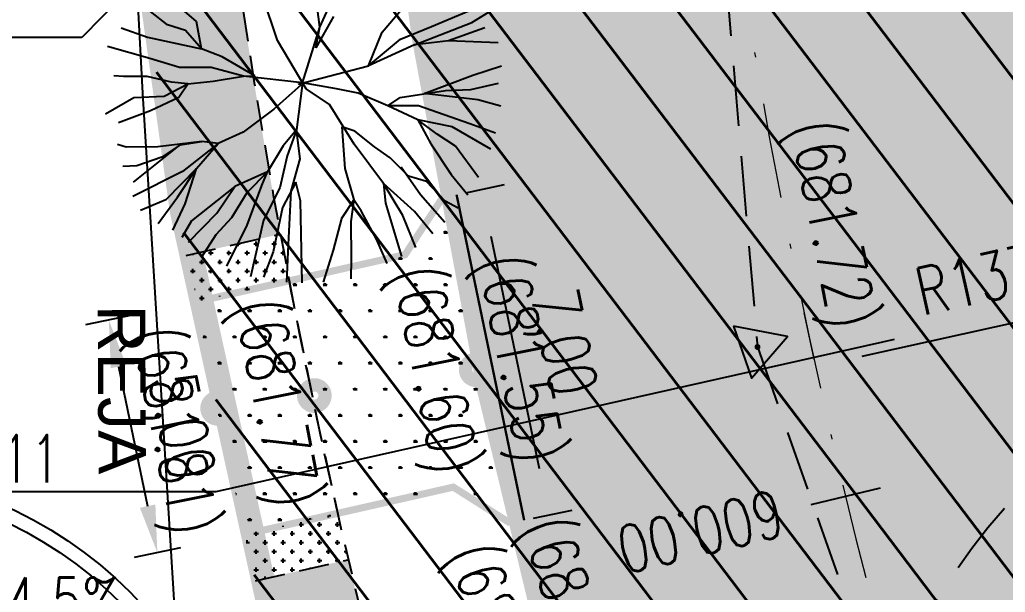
# Model space of a CAD drawing. Extents: x 352140 to 354978, y 6304672 to 6307963.
# Drawn here: x 352241.76 to 352262.52, y 6305934.34 to 6305946.39 of the extents above; entities that cross this region are included whole.
import ezdxf
from ezdxf import colors
from ezdxf.entities.mleader import LeaderData, LeaderLine
from ezdxf.math import Vec2, Vec3

# ---------------------------------------------------------------- set-up
doc = ezdxf.new("R2010")
doc.units = 0
for name, pattern in [('CENTER', [50.800000000000004, 31.75, -6.35, 6.35, -6.35]), ('CONTINUOS', [0]), ('DASHDOT', [1, 0.5, -0.25, 0, -0.25]), ('DASHDOTX2', [2, 1, -0.5, 0, -0.5]), ('DASHED', [19.049999999999997, 12.7, -6.35]), ('HIDDEN', [9.524999999999999, 6.35, -3.175])]:
    doc.linetypes.add(name, pattern=pattern)
doc.layers.get('0').update_dxf_attribs({"linetype": 'CONTINUOUS'})
for name, color, linetype in [('00-S2_ALL AREA APORTANTES', 150, 'CONTINUOUS'), ('00_All ext_Colector', 1, 'CONTINUOUS'), ('00_All ext_Txt', 4, 'CONTINUOUS'), ('01_Dem Ext_Transl_niv.anillo', 130, 'CONTINUOUS'), ('02_Geo ext_Acotamiento', 7, 'CONTINUOUS'), ('02_Geo ext_Eje', 4, 'CONTINUOUS'), ('02_Geo ext_Geometria', 2, 'CONTINUOUS'), ('03_Pav ext_HCV', 34, 'CONTINUOUS'), ('03_Pav ext_Vereda HC', 42, 'CONTINUOUS'), ('03_Pav proy_Solera Tipo A', 1, 'CONTINUOUS'), ('03_S2_Pav ext_Borde vereda', 7, 'CONTINUOUS'), ('03_S3_Pav ext_Cota', 2, 'CONTINUOUS'), ('05_All ext_Txt', 4, 'CONTINUOUS'), ('1-REJA', 252, 'FENCELINE1'), ('1-TEXTOS', 7, 'CONTINUOUS'), ('Paisajismo', 253, 'CONTINUOUS')]:
    doc.layers.add(name, color=color, linetype=linetype)
doc.layers.add('0_ASD_LINEA OFICIAL', color=253, linetype='DASHDOT', lineweight=20)
doc.layers.add('EJE PROYECTADO', color=7, linetype='DASHDOTX2', lineweight=15)
doc.styles.add('A', font='arial.ttf', dxfattribs={"height": 2})
doc.styles.add('JPG_2MM', font='simplex.shx', dxfattribs={"height": 1})
doc.styles.add('ROMANS', font='romans.shx', dxfattribs={"width": 0.75})
doc.linetypes.add('FENCELINE1', pattern='A,6.35,-2.54,[133,ltypeshp.shx,S=2.54,R=0,X=-2.54,Y=0],-2.54,25.4', length=36.83)
doc.dimstyles.new('Principal', dxfattribs={"dimscale": 0, "dimtxt": 2, "dimasz": 2, "dimexe": 1, "dimexo": 1, "dimtad": 1, "dimrnd": 0.05, "dimzin": 1, "dimtxsty": 'ROMANS', "dimcen": 2.5, "dimclrt": 2, "dimaunit": 2, "dimadec": 0, "dimazin": 0, "dimtfac": 1, "dimtmove": 0, "dimatfit": 3, "dimfxl": 1, "dimfxlon": 1, "dimarcsym": 0})
pattern_1 = [(127.2451660467093, (0, 0), (-1.263734244477452, -0.9607975902004564), [])]
pattern_2 = [(359.9999999994121, (0, 0), (0.3175000000056422, 0.5499261309017425), [0.079375, -0.555625]), (90, (0.0396875, -4.071855352894005e-13), (-0.3174999999943578, 0.5499261309082575), [0.0396875, -1.06016476181]), (90, (0.049609375, -5.089819191117507e-13), (-0.3174999999943578, 0.5499261309082575), [0.03175, -1.06810226181]), (90, (0.029765625, -3.053891514670504e-13), (-0.3174999999943578, 0.5499261309082575), [0.03175, -1.06810226181]), (59.99999999941215, (0.05953125000000001, -6.107783029341008e-13), (-0.3174999995629745, 0.5499261311573168), [0.0254, -0.6096]), (119.9999999994121, (0.01984375, -2.035927676447003e-13), (-0.6349999995686166, 2.555744082988348e-10), [0.0254, -0.6095999999999999])]

# ---------------------------------------------------------------- blocks, each defined once
blk = doc.blocks.new('_Dot')
at = {"color": 0, "linetype": 'ByBlock', "lineweight": -2}
blk.add_line((-0.5, 0), (-1, 0), dxfattribs=at)
at = {"color": 0, "linetype": 'ByBlock', "const_width": 0.5}
blk.add_lwpolyline([(-0.25, 0, 1), (0.25, 0, 1)], format="xyb", close=True, dxfattribs=at)
blk = doc.blocks.new('AeccTickTriangle')
at = {"color": 0, "linetype": 'ByBlock', "lineweight": -2}
blk.add_lwpolyline([(3.05311331771918e-16, 0.6666666666666667), (-0.5773502691896256, -0.333333333333333), (0.5773502691896257, -0.3333333333333335)], close=True, dxfattribs=at)
at = {"color": 0, "linetype": 'ByBlock', "lineweight": -2, "const_width": 0.0625}
blk.add_lwpolyline([(-0.03125, 0, 1), (0.03125, 0, 1)], format="xyb", close=True, dxfattribs=at)
blk = doc.blocks.new('sta_tic')
blk.add_line((0, -1.5), (0, 1.5))
blk = doc.blocks.new('*D1275')
at = {"layer": '02_Geo ext_Acotamiento', "color": 0, "lineweight": -2, "transparency": 16777216}
blk.add_line((352265.4146312114, 6305940.601474353), (352259.5027200941, 6305939.299539646), dxfattribs=at)
at = {"layer": '02_Geo ext_Acotamiento', "color": 0, "transparency": 16777216}
blk.add_solid([(352259.466875284, 6305939.462306128), (352259.5385649044, 6305939.136773165), (352258.5261212075, 6305939.084470786)], dxfattribs=at)
at = {"layer": '02_Geo ext_Acotamiento', "color": 2, "transparency": 16777216, "insert": (352262.7517488985, 6305940.944537443), "char_height": 1, "attachment_point": 5, "rotation": 12.419567213945234, "style": 'ROMANS'}
blk.add_mtext('R137,50', dxfattribs=at)
blk = doc.blocks.new('*D1178')
at = {"layer": '02_Geo ext_Acotamiento', "color": 0, "lineweight": -2, "transparency": 16777216}
for p, q in [((352244.1256223409, 6305940.165949467), (352243.1467518674, 6305939.961468183)), ((352243.8406683886, 6305939.084838351), (352244.4542428716, 6305936.147601599)), ((352245.1481593931, 6305935.270971768), (352244.1692889195, 6305935.066490483))]:
    blk.add_line(p, q, dxfattribs=at)
at = {"layer": '02_Geo ext_Acotamiento', "color": 0, "transparency": 16777216}
for points in [[(352244.0038134677, 6305939.118918566), (352243.6775233098, 6305939.050758137), (352243.636187104, 6305940.063708824)], [(352244.6173879507, 6305936.181681814), (352244.2910977928, 6305936.113521385), (352244.6587241562, 6305935.168731125)]]:
    blk.add_solid(points, dxfattribs=at)
at = {"layer": '02_Geo ext_Acotamiento', "color": 2, "transparency": 16777216, "insert": (352245.0360136493, 6305937.801835426), "char_height": 1, "attachment_point": 5, "rotation": 281.799135641563, "style": 'ROMANS'}
blk.add_mtext('5,00', dxfattribs=at)
blk = doc.blocks.new('*D1179')
at = {"layer": '02_Geo ext_Acotamiento', "color": 0, "lineweight": -2, "transparency": 16777216}
for p, q in [((352251.1586666263, 6305942.745843253), (352251.9736932279, 6305942.915228312)), ((352251.6876333626, 6305941.834409292), (352252.7050943326, 6305936.938713277)), ((352252.5830870275, 6305935.891988914), (352253.3981136291, 6305936.061373972))]:
    blk.add_line(p, q, dxfattribs=at)
at = {"layer": '02_Geo ext_Acotamiento', "color": 0, "transparency": 16777216}
for points in [[(352251.850813223, 6305941.868322577), (352251.5244535021, 6305941.800496005), (352251.484153647, 6305942.813488455)], [(352252.868274193, 6305936.972626562), (352252.5419144721, 6305936.90479999), (352252.9085740482, 6305935.959634115)]]:
    blk.add_solid(points, dxfattribs=at)
at = {"layer": '02_Geo ext_Acotamiento', "color": 2, "transparency": 16777216, "insert": (352253.0851113009, 6305939.571267574), "char_height": 1, "attachment_point": 5, "rotation": 281.7405175159401, "style": 'ROMANS'}
blk.add_mtext('7,00', dxfattribs=at)
blk = doc.blocks.new('A$C27410629')
at = {"layer": '0_ASD_LINEA OFICIAL', "ltscale": 8}
blk.add_lwpolyline([(76.7953272922519, 1069.871826448478, 0.5, 0.5, 0.008260282951669902), (73.75120944769878, 1083.84613889671, 0.5, 0.5, 0.02844360343618716), (70.02322302448738, 1095.123899362329, 0.5, 0.5, -0.01256414860962356), (61.85169162339338, 1118.103795091622, 0.5, 0.5, -4.818861119802034e-05), (57.16621416757698, 1131.528602737148, 0.5, 0.5, -0.0136636635266434), (47.35306737102655, 1157.144811785064, 0.5, 0.5, -0.05826520656828901), (39.5238239384571, 1192.667044975913, 0.5, 0.5, 0), (39.52382393476162, 1192.667044975795, 0.5, 0.5, -0.003961724196727663), (39.30971049536311, 1195.102375908729, 0.5, 0.5, -0.2741006311764708), (74.41974673312143, 1266.696226243977, 0.5, 0.5, 0), (74.41974673312143, 1266.696226243977, 0.5, 0.5, -0.1176347053763299), (110.9320621097566, 1279.578054116107, 0.5, 0.5, -0.1054479127376658), (145.7934265161566, 1276.066786170079, 0.5, 0.5, -0.04227284655680764), (159.0130519136401, 1270.583866395673, 0.5, 0.5, 0), (184.10035183937, 1256.740404939204, 0.5, 0.5, 0.01893733475849715), (195.808663727601, 1250.818771916636, 0.5, 0.5, -0.01147472138864261), (213.8720052116551, 1241.444718308924, 0.5, 0.5, 0.04962077657042385), (224.067825478156, 1237.140783889462, 0.5, 0.5, 0), (224.0678254780942, 1237.140783889882, 0.5, 0.5, 0), (224.0678254781378, 1237.140783889459, 0.5, 0.5, 0.08893158875618948), (244.7299903754392, 1234.105212128939, 0.5, 0.5, 0.01937286437110759), (253.1142150382038, 1234.676184867732, 0.5, 0.5, 0.02338769991160948), (286.0191263138258, 1240.57846385429, 0.5, 0.5, 0.02981475030709136), (329.8275544899516, 1253.395882122717, 0.5, 0.5, 0.005373472105566591)], format="xyseb", dxfattribs=at)
blk = doc.blocks.new('1.0 - LO RECABARREN LOTEO PARQUE - VEGETACION PROPUESTA ETAPA MUNICIPAL')
at = {"layer": 'Paisajismo', "color": 251}
for p, q in [((352248.0841080496, 6305946.22786997), (352247.9636415911, 6305947.185540606)), ((352247.18717398, 6305945.949449583), (352246.8810868039, 6305946.87256985)), ((352248.0841080496, 6305946.22786997), (352248.3284220242, 6305946.773004752)), ((352249.3980529616, 6305946.122693007), (352249.9580087172, 6305946.788074714)), ((352244.8749189953, 6305946.280056296), (352244.5157563679, 6305946.559113665)), ((352245.4840964055, 6305946.346183496), (352245.1290212521, 6305946.653479799)), ((352250.4351159529, 6305946.246552808), (352251.3542344663, 6305946.632874073)), ((352251.2812153471, 6305946.328258242), (352251.647488445, 6305946.549774947)), ((352245.5910027564, 6305945.775326415), (352245.4840964055, 6305946.346183496)), ((352248.3685783363, 6305946.453779189), (352247.9953663389, 6305945.796253981)), ((352250.0773520083, 6305945.857101021), (352251.2812153471, 6305946.328258242)), ((352243.8994675693, 6305946.219097785), (352244.451220478, 6305946.020774216)), ((352245.2540243139, 6305946.162290808), (352244.8749189953, 6305946.280056296)), ((352245.5910027564, 6305945.775326415), (352245.2540243139, 6305946.162290808)), ((352247.717809953, 6305945.05554015), (352248.0841080496, 6305946.22786997)), ((352247.9953663389, 6305945.796253981), (352248.0841080496, 6305946.22786997)), ((352249.1071219263, 6305945.415141047), (352249.3980529616, 6305946.122693007)), ((352249.7782813172, 6305945.978233647), (352250.4351159529, 6305946.246552808)), ((352251.5589478669, 6305946.213604036), (352250.7954041039, 6305945.940795515)), ((352244.451220478, 6305946.020774216), (352245.5910027564, 6305945.775326415)), ((352247.7912063237, 6305944.931896614), (352247.18717398, 6305945.949449583)), ((352249.1071219263, 6305945.415141047), (352249.7782813172, 6305945.978233647)), ((352250.7954041039, 6305945.940795515), (352250.0773520083, 6305945.857101021)), ((352250.7954041039, 6305945.940795515), (352250.0773520083, 6305945.857101021)), ((352251.8365349023, 6305945.898876066), (352250.7954041039, 6305945.940795515)), ((352244.5039555585, 6305945.569137292), (352243.6112360296, 6305945.825750463)), ((352245.5910027564, 6305945.775326415), (352245.5910027564, 6305945.775326415)), ((352246.0257076024, 6305945.606417816), (352245.5910027564, 6305945.775326415)), ((352250.0773520083, 6305945.857101021), (352249.1071219263, 6305945.415141047)), ((352245.1265273283, 6305945.381388247), (352244.5039555585, 6305945.569137292)), ((352246.7106199995, 6305945.207347158), (352246.0257076024, 6305945.606417816)), ((352245.7945929897, 6305945.382753324), (352245.1265273283, 6305945.381388247)), ((352246.4705205656, 6305945.197245933), (352245.7945929897, 6305945.382753324)), ((352247.6266468806, 6305945.031944066), (352249.1071219263, 6305945.415141047)), ((352251.3076435339, 6305945.221688768), (352251.9064725084, 6305945.416395626)), ((352243.9426033122, 6305945.193789753), (352243.7408504088, 6305945.205441055)), ((352244.4457171067, 6305945.194816495), (352243.9426033122, 6305945.193789753)), ((352244.9539053256, 6305945.075218656), (352244.4457171067, 6305945.194816495)), ((352244.8044248004, 6305944.779498582), (352245.30119476, 6305945.041080583)), ((352245.30119476, 6305945.041080583), (352244.9539053256, 6305945.075218656)), ((352245.1080729828, 6305944.759469972), (352245.30119476, 6305945.041080583)), ((352245.30119476, 6305945.041080583), (352245.8336239103, 6305945.090224612)), ((352245.8336239103, 6305945.090224612), (352246.4705205656, 6305945.197245933)), ((352246.4705205656, 6305945.197245933), (352246.7106199995, 6305945.207347158)), ((352247.717809953, 6305945.05554015), (352246.4705205656, 6305945.197245933)), ((352247.717809953, 6305945.05554015), (352247.5870463068, 6305944.067539248)), ((352248.4325952592, 6305944.932139374), (352247.717809953, 6305945.05554015)), ((352250.2773053854, 6305944.835966965), (352251.3076435339, 6305945.221688768)), ((352251.2660483668, 6305944.917630775), (352251.8484639514, 6305945.04910422)), ((352247.6811255952, 6305945.007494921), (352247.1144313531, 6305944.502282592)), ((352248.2860055908, 6305944.60505722), (352247.7912063237, 6305944.931896614)), ((352248.8906075877, 6305944.844437782), (352248.4325952592, 6305944.932139374)), ((352249.5165487293, 6305944.576600975), (352248.8906075877, 6305944.844437782)), ((352249.7765884981, 6305944.747997061), (352250.7324938232, 6305944.895183597)), ((352251.4099973239, 6305944.702363102), (352250.2773053854, 6305944.835966965)), ((352250.7324938232, 6305944.895183597), (352251.2660483668, 6305944.917630775)), ((352243.5640493173, 6305944.406399755), (352244.164158902, 6305944.752561949)), ((352244.164158902, 6305944.752561949), (352244.8044248004, 6305944.779498582)), ((352244.5163470157, 6305944.472759567), (352245.1080729828, 6305944.759469972)), ((352249.5165487293, 6305944.576600975), (352249.7765884981, 6305944.747997061)), ((352251.8935410747, 6305944.56729812), (352251.4099973239, 6305944.702363102)), ((352243.8425667944, 6305944.222877097), (352244.5163470157, 6305944.472759567)), ((352247.1144313531, 6305944.502282592), (352246.4665815404, 6305944.020400165)), ((352248.8021437469, 6305943.771006602), (352248.2860055908, 6305944.60505722)), ((352250.1579377953, 6305944.576840663), (352249.5165487293, 6305944.576600975)), ((352250.1436151356, 6305944.28207039), (352249.5165487293, 6305944.576600975)), ((352251.2430165301, 6305944.194608484), (352250.1579377953, 6305944.576840663)), ((352250.8702940141, 6305944.135886709), (352250.1436151356, 6305944.28207039)), ((352250.1436151356, 6305944.28207039), (352250.4225864816, 6305943.774676765)), ((352250.5572567365, 6305943.97855773), (352250.1436151356, 6305944.28207039)), ((352246.4665815404, 6305944.020400165), (352245.942011818, 6305943.784389719)), ((352247.5870463068, 6305944.067539248), (352247.3070684289, 6305943.734848394)), ((352247.5870463068, 6305944.067539248), (352247.3960856551, 6305943.524652171)), ((352247.5870463068, 6305944.067539248), (352247.5870463068, 6305944.067539248)), ((352247.6662332822, 6305943.455791118), (352247.5870463068, 6305944.067539248)), ((352248.546320875, 6305944.134641094), (352248.6100600548, 6305943.254813397)), ((352248.8175894453, 6305944.039083003), (352248.546320875, 6305944.134641094)), ((352249.2323563109, 6305943.708876565), (352248.8175894453, 6305944.039083003)), ((352251.685016333, 6305943.66399992), (352250.8702940141, 6305944.135886709)), ((352251.7862785782, 6305943.995977161), (352251.2430165301, 6305944.194608484)), ((352245.5929570506, 6305943.82318995), (352244.6690318578, 6305943.713876273)), ((352245.141681113, 6305943.750718999), (352245.5929570506, 6305943.82318995)), ((352245.5929570506, 6305943.82318995), (352245.141681113, 6305943.750718999)), ((352245.942011818, 6305943.784389719), (352245.5929570506, 6305943.82318995)), ((352250.9419752785, 6305943.727316643), (352250.5572567365, 6305943.97855773)), ((352244.0051924636, 6305943.70608713), (352243.821838682, 6305943.758792541)), ((352244.6690318578, 6305943.713876273), (352244.0051924636, 6305943.70608713)), ((352244.1570315229, 6305942.967307503), (352245.141681113, 6305943.750718999)), ((352245.141681113, 6305943.750718999), (352244.7516225084, 6305943.493626452)), ((352245.942011818, 6305943.784389719), (352245.191943061, 6305943.191236204)), ((352245.4831519662, 6305943.256972972), (352245.942011818, 6305943.784389719)), ((352247.3070684289, 6305943.734848394), (352246.9827196966, 6305943.186349547)), ((352249.4249933867, 6305942.941442367), (352248.8021437469, 6305943.771006602)), ((352249.5625961367, 6305943.482084623), (352249.2323563109, 6305943.708876565)), ((352250.4225864816, 6305943.774676765), (352250.8523117264, 6305943.128146631)), ((352251.4224766337, 6305943.067939724), (352250.9419752785, 6305943.727316643)), ((352244.7516225084, 6305943.493626452), (352244.2248065816, 6305943.311006824)), ((352247.3960856551, 6305943.524652171), (352247.2374195314, 6305942.849408926)), ((352247.4808882086, 6305942.779425464), (352247.6662332822, 6305943.455791118)), ((352249.952932354, 6305943.097368123), (352249.5625961367, 6305943.482084623)), ((352244.2248065816, 6305943.311006824), (352243.9313536961, 6305943.298660965)), ((352245.191943061, 6305943.191236204), (352244.1450520483, 6305942.665824589)), ((352245.4831519662, 6305943.256972972), (352244.8369407415, 6305942.593118757)), ((352245.0810170385, 6305942.651716264), (352245.4831519662, 6305943.256972972)), ((352245.2429839792, 6305942.509503103), (352245.4831519662, 6305943.256972972)), ((352246.9827196966, 6305943.186349547), (352246.294258701, 6305942.87596545)), ((352246.9827196966, 6305943.186349547), (352246.5471694246, 6305942.740142972)), ((352246.856798566, 6305942.89963207), (352246.9827196966, 6305943.186349547)), ((352248.6100600548, 6305943.254813397), (352248.7982047218, 6305942.594160833)), ((352250.2062344613, 6305942.698172295), (352249.7991370039, 6305943.285235113)), ((352247.5783724497, 6305942.970268939), (352247.299002355, 6305942.434884277)), ((352247.6756510505, 6305942.571568334), (352247.5783724497, 6305942.970268939)), ((352250.3320354449, 6305942.979602541), (352249.952932354, 6305943.097368123)), ((352250.723492602, 6305942.568189004), (352250.3320354449, 6305942.979602541)), ((352250.8523117264, 6305943.128146631), (352251.2031379361, 6305942.704455395)), ((352246.294258701, 6305942.87596545), (352245.3787524957, 6305942.152700821)), ((352245.9152810115, 6305942.316250947), (352246.294258701, 6305942.87596545)), ((352246.5499339555, 6305942.060995777), (352246.856798566, 6305942.89963207)), ((352247.2374195314, 6305942.849408926), (352246.8920096513, 6305942.166309184)), ((352247.4213472998, 6305941.653725784), (352247.4808882086, 6305942.779425464)), ((352250.0799781763, 6305942.35048613), (352249.4249933867, 6305942.941442367)), ((352249.4249933867, 6305942.941442367), (352249.4687988008, 6305942.526170316)), ((352249.8276815729, 6305942.263074744), (352249.4249933867, 6305942.941442367)), ((352244.8369407415, 6305942.593118757), (352244.3029496137, 6305942.369256604)), ((352244.6766359012, 6305942.099850372), (352245.0810170385, 6305942.651716264)), ((352246.5471694246, 6305942.740142972), (352246.2216976535, 6305942.218337996)), ((352247.7102081363, 6305940.851369258), (352247.6756510505, 6305942.571568334)), ((352248.7982047218, 6305942.594160833), (352248.5363766421, 6305942.204986716)), ((352248.7982047218, 6305942.594160833), (352248.7372651301, 6305942.13697031)), ((352248.9523610549, 6305942.363464916), (352248.7982047218, 6305942.594160833)), ((352250.713785317, 6305942.115335139), (352250.2062344613, 6305942.698172295)), ((352250.9957346385, 6305942.422989974), (352250.723492602, 6305942.568189004)), ((352244.9845504372, 6305941.9548595), (352245.2429839792, 6305942.509503103)), ((352247.299002355, 6305942.434884277), (352247.0968208562, 6305941.499953805)), ((352249.2799413204, 6305941.752916966), (352248.9523610549, 6305942.363464916)), ((352249.4687988008, 6305942.526170316), (352249.8000695477, 6305941.403238731)), ((352250.461910088, 6305941.883202638), (352250.0799781763, 6305942.35048613)), ((352245.3787524957, 6305942.152700821), (352245.172133212, 6305941.801633704)), ((352245.3169974312, 6305941.707030497), (352245.9152810115, 6305942.316250947)), ((352246.2216976535, 6305942.218337996), (352245.8894872674, 6305941.856705471)), ((352246.8920096513, 6305942.166309184), (352246.6212944647, 6305940.978239873)), ((352248.5363766421, 6305942.204986716), (352248.3633812641, 6305941.533099516)), ((352248.7372651301, 6305942.13697031), (352248.7431562236, 6305941.36167952)), ((352250.1049412285, 6305941.594801074), (352249.8276815729, 6305942.263074744)), ((352246.1233713937, 6305941.197183907), (352246.5499339555, 6305942.060995777)), ((352245.8894872674, 6305941.856705471), (352245.5884482417, 6305941.389413723)), ((352249.5019934116, 6305941.258767405), (352249.2799413204, 6305941.752916966)), ((352247.3850969941, 6305940.864548291), (352247.4213472998, 6305941.653725784)), ((352248.3633812641, 6305941.533099516), (352248.1502040172, 6305940.859521825)), ((352247.0968208562, 6305941.499953805), (352246.8978137792, 6305940.967949583)), ((352248.7431562236, 6305941.36167952), (352248.7344491419, 6305940.933430669))]:
    blk.add_line(p, q, dxfattribs=at)
blk = doc.blocks.new('*U962')
at = {"layer": 'EJE PROYECTADO', "color": 7, "linetype": 'DASHDOT', "lineweight": 15, "ltscale": 4}
blk.add_arc((352392.799687111, 6305968.652821188), 137.4906554262525, 184.9435328774733, 199.3885636968265, dxfattribs=at)
at = {"layer": 'EJE PROYECTADO', "color": 7, "linetype": 'DASHDOTX2', "lineweight": 15}
blk.add_leader([(352258.2810315046, 6305940.214921769), (352258.5128516347, 6305939.139626727)], dimstyle='Principal', override={"dimscale": 1, "dimasz": 0.5}, dxfattribs=at)

msp = doc.modelspace()

# ---------------------------------------------------------------- hatches: boundary and pattern name
at = {"layer": '00-S2_ALL AREA APORTANTES', "linetype": 'DASHED', "lineweight": 40, "ltscale": 0.25}
h = msp.add_hatch(dxfattribs=at)
h.set_pattern_fill('ANSI31', color=82, scale=0.5, angle=82.24516604670926)
h.set_pattern_definition(pattern_1)
edge = h.paths.add_edge_path()
edge.add_line((352255.6006498144, 6305959.914735348), (352243.0850238432, 6305960.015822877))
edge.add_arc((352321.2207752359, 6305962.99450948), 78.1925074388893, 182.1831692205138, 184.5330684213884)
edge.add_arc((352392.8036456341, 6305968.669775609), 149.9999999454917, 184.5330684218187, 198.1626078739311)
edge.add_line((352250.277293103, 6305921.912542823), (352262.1547733359, 6305925.809072119))
edge.add_arc((352392.7996871186, 6305968.652821189), 137.4906554338054, 184.9435329048594, 198.1564087787314, ccw=False)
edge.add_arc((352321.2271941911, 6305962.990770247), 65.69859448666914, 182.6835927691082, 185.4028671832468, ccw=False)
h = msp.add_hatch(dxfattribs=at)
h.set_pattern_fill('ANSI31', color=40, scale=0.5, angle=82.24516604670926)
h.set_pattern_definition(pattern_1)
edge = h.paths.add_edge_path()
edge.add_line((352268.123413622, 6305959.813590166), (352255.6006498144, 6305959.914735348))
edge.add_arc((352321.2271941558, 6305962.990770245), 65.69859445143462, 182.6835927689203, 185.4028671845207)
edge.add_arc((352392.7996871311, 6305968.652821192), 137.4906554466892, 184.9435329055636, 198.1564087781974)
edge.add_line((352262.1547733358, 6305925.809072119), (352274.0319999085, 6305929.7055182))
edge.add_arc((352392.8269086747, 6305968.660500096), 125.0188824270212, 184.8996601369023, 198.1552454228538, ccw=False)
edge.add_arc((352321.2207017016, 6305962.994508022), 53.19248292598428, 183.4283409589691, 185.4066458446324, ccw=False)
at = {"layer": '03_Pav ext_HCV'}
h = msp.add_hatch(dxfattribs=at)
h.set_pattern_fill('SWAMP', color=256, scale=0.025, angle=-5.87842838446813e-10, style=0)
h.set_pattern_definition(pattern_2)
edge = h.paths.add_edge_path()
edge.add_arc((352255.6514188262, 6305960.768561013), 0.599999999815614, 191.9514691496421, 355.64546403772914, ccw=False)
edge.add_arc((352299.0099265395, 6305969.946318371), 44.91919923955465, 191.6658296358077, 191.9514692419105, ccw=False)
edge.add_line((352255.0185973321, 6305960.863509616), (352248.081969223, 6305960.934174656))
edge.add_arc((352299.0099402692, 6305969.946321257), 51.71921326964939, 188.0125546043461, 190.0350986097179, ccw=False)
edge.add_line((352247.7956332604, 6305962.737175757), (352247.5933790787, 6305962.739245436))
edge.add_arc((352299.0099400224, 6305969.946321218), 51.91921301986801, 187.9791811746272, 192.0602721956314)
edge.add_arc((352199.3402524834, 6305948.651266193), 50.00000000039631, 5.603786495054521, 12.060272197908205, ccw=False)
edge.add_arc((352392.3306048812, 6305968.564464315), 144.0158244128988, 185.9908039763554, 195.0562448022858)
edge.add_arc((352250.3616441584, 6305930.374585824), 2.999999999990829, -16.830452786371893, 15.056244805261883, ccw=False)
edge.add_line((352253.2331413829, 6305929.505964106), (352252.1730538667, 6305926.001517582))
edge.add_arc((352255.0445510914, 6305925.132895864), 3.000000000078503, 163.1695472165251, 198.1695471278938)
edge.add_line((352252.1941373186, 6305924.197405979), (352253.6743436066, 6305919.687255245))
edge.add_arc((352724.8274718164, 6306085.563654833), 499.5000001621212, 199.395368407941, 202.5348664857197)
edge.add_line((352263.4660523044, 6305894.132490316), (352270.4835561002, 6305874.028396281))
edge.add_line((352270.4835561002, 6305874.028396281), (352273.2707851611, 6305865.934655451))
edge.add_arc((352276.1073052185, 6305866.911463493), 2.999999997625722, 199.0020922092213, 234.0030550664058)
edge.add_line((352274.3440788782, 6305864.484318491), (352276.8060087542, 6305862.695759085))
edge.add_arc((352275.0427147998, 6305860.268663202), 2.999999998861598, 17.976358873421987, 54.00145895205287, ccw=False)
edge.add_arc((351377.62995625, 6305569.090905882), 946.4692075335428, 17.705959740508376, 17.976358882171894, ccw=False)
edge.add_arc((357281.0140933145, 6307189.909914849), 5176.320896709785, 194.9225132431592, 195.0618194246107)
edge.add_arc((351852.5182094521, 6305745.765267482), 441.2561193208333, 9.340975593544385, 12.967921437104394, ccw=False)
edge.add_line((352287.9232248081, 6305817.385344562), (352288.2932955506, 6305814.23131831))
edge.add_line((352288.2932955505, 6305814.23131831), (352288.556189446, 6305811.159070406))
edge.add_line((352288.556189446, 6305811.159070406), (352288.6828133637, 6305808.103275038))
edge.add_line((352288.6828133636, 6305808.103275038), (352288.6807285153, 6305805.12398981))
edge.add_line((352288.6807285153, 6305805.12398981), (352288.6092793708, 6305802.155500177))
edge.add_line((352288.6092793709, 6305802.155500177), (352288.5385588186, 6305799.226877157))
edge.add_line((352288.5385588185, 6305799.226877157), (352288.5361089172, 6305796.285459767))
edge.add_line((352288.5361089172, 6305796.285459767), (352288.6606066756, 6305793.322802561))
edge.add_line((352288.6606066757, 6305793.322802561), (352288.9776214956, 6305790.356590182))
edge.add_line((352288.9776214956, 6305790.356590182), (352289.2667194252, 6305787.391679982))
edge.add_arc((351857.8604374729, 6305746.823325542), 433.3095561949214, 3.2255215721556283, 5.372151809320712, ccw=False)
edge.add_line((352290.4835447785, 6305771.204025184), (352291.5073636008, 6305753.03225037))
edge.add_line((352291.5073636008, 6305753.03225037), (352291.7070469219, 6305753.04350076))
edge.add_line((352291.7070469219, 6305753.04350076), (352291.6057934174, 6305754.84065065))
edge.add_line((352291.6057934174, 6305754.84065065), (352297.8958611807, 6305755.195040347))
edge.add_line((352297.8958611807, 6305755.195040347), (352296.9732527153, 6305771.569662839))
edge.add_arc((351858.011277849, 6305746.838039265), 439.658126938678, 3.224701051998732, 6.060573711160266)
edge.add_arc((352297.2009027639, 6305793.468227534), 1.999999999945699, 6.0606032980845725, 186.0606032980846, ccw=False)
edge.add_arc((351858.0066100705, 6305746.837588159), 443.6628162556967, 3.2174491819467903, 6.060568264745598, ccw=False)
edge.add_line((352300.970088474, 6305771.738418037), (352301.889529958, 6305755.420048267))
edge.add_line((352301.889529958, 6305755.420048267), (352309.1779688022, 6305755.830687346))
edge.add_line((352309.1779688022, 6305755.830687346), (352309.2792270561, 6305754.033537723))
edge.add_line((352309.2792270561, 6305754.033537723), (352309.4789103771, 6305754.044788113))
edge.add_line((352309.4789103771, 6305754.044788113), (352308.4582130164, 6305772.160307639))
edge.add_arc((351858.026905306, 6305746.839206588), 451.1424621161254, 3.217509190957019, 7.539579774229185)
edge.add_line((352305.2689961692, 6305806.03408208), (352304.7455512949, 6305808.988031756))
edge.add_line((352304.7455512949, 6305808.988031756), (352304.1808837735, 6305811.933175369))
edge.add_line((352304.1808837735, 6305811.933175369), (352303.5401878046, 6305814.857373458))
edge.add_line((352303.5401878046, 6305814.857373458), (352302.8274122161, 6305817.755858347))
edge.add_line((352302.8274122161, 6305817.755858347), (352302.075551627, 6305820.640550791))
edge.add_line((352302.075551627, 6305820.640550791), (352301.3220615624, 6305823.531676728))
edge.add_line((352301.3220615624, 6305823.531676728), (352300.6043908857, 6305826.44999525))
edge.add_line((352300.6043908857, 6305826.44999525), (352299.9559355062, 6305829.407400539))
edge.add_line((352299.9559355062, 6305829.407400539), (352299.3837902197, 6305832.388950938))
edge.add_line((352299.3837902198, 6305832.388950938), (352298.8768079829, 6305835.332522813))
edge.add_arc((351856.2238069345, 6305746.557349243), 451.4672864997702, 11.3403685631499, 13.00836214571421)
edge.add_arc((357281.0141064764, 6307189.90991859), 5162.32091039141, 194.9999834352568, 195.0646242227706, ccw=False)
edge.add_arc((357281.0140933443, 6307189.909914741), 5162.320896710597, 194.9187546239438, 194.9999834317184, ccw=False)
edge.add_arc((351377.6299613106, 6305569.090907512), 960.4692022168862, 17.68558151632977, 18.02844618382028)
edge.add_line((352290.9429864215, 6305866.345691443), (352286.5571026578, 6305879.564286219))
edge.add_line((352286.5571026577, 6305879.564286219), (352285.089030816, 6305883.770091476))
edge.add_arc((352287.921436428, 6305884.758766574), 3.00000000000159, 164.2426501821883, 199.2419723032852, ccw=False)
edge.add_line((352285.0341752024, 6305885.573458304), (352285.9408526945, 6305888.786570912))
edge.add_arc((352283.0535914148, 6305889.60126246), 3.000000002455213, 344.2426538189762, 379.2411689964759)
edge.add_line((352285.8860108904, 6305890.589897847), (352282.1573449449, 6305901.27196557))
edge.add_arc((352724.8274525011, 6306085.563652018), 479.4999998099783, 199.395368406686, 202.6028577441358, ccw=False)
edge.add_arc((352393.2912200603, 6305968.810549641), 128.006675327017, 193.016727209686, 199.3823276590643, ccw=False)
edge.add_line((352268.5737594662, 6305939.97890121), (352268.0511918454, 6305942.428266004))
edge.add_arc((352265.117222249, 6305941.802308811), 2.999999999947059, 12.04339099301802, 47.04339098477581)
edge.add_line((352267.161555146, 6305943.99791875), (352264.8998369973, 6305946.103817322))
edge.add_arc((352266.9387829881, 6305948.304430703), 3.000000000202452, 189.0152663069359, 227.1838055316551, ccw=False)
edge.add_arc((352397.7490099663, 6305969.233422893), 135.4739126586583, 186.6172443952364, 189.0883468522246, ccw=False)
edge.add_arc((352283.0444826448, 6305955.925683667), 19.99999999932083, 179.0500227967767, 186.6144373405826, ccw=False)
edge.add_arc((352329.3286668209, 6305955.158210921), 66.29054675840784, 173.5738066357326, 179.0500227988331, ccw=False)
edge.add_line((352263.4546331051, 6305962.577663161), (352263.2536023675, 6305962.579711155))
edge.add_arc((352329.3286647912, 6305955.158211122), 66.49054471909311, 173.5914414723838, 175.1486086872951)
edge.add_line((352263.076328847, 6305960.781423635), (352256.2565885358, 6305960.850897912))
edge.add_arc((352287.8820255478, 6305959.080068656), 31.67497596615481, 176.7951366368892, 177.026829017293)
h = msp.add_hatch(dxfattribs=at)
h.set_pattern_fill('SWAMP', color=150, scale=0.025, angle=-5.87842838446813e-10, style=0)
h.set_pattern_definition(pattern_2)
edge = h.paths.add_edge_path()
edge.add_line((352249.8771043102, 6305941.440973883), (352245.4822058756, 6305940.449333175))
edge.add_arc((352392.9254638631, 6305968.694143416), 150.1242273302904, 190.8444268331633, 192.7530380204576)
edge.add_line((352246.504708595, 6305935.554347728), (352250.8991847471, 6305936.545893155))
edge.add_arc((352109.3024784764, 6305909.535104392), 144.1499564215173, 10.79991115353199, 12.78763494934901)
edge = h.paths.add_edge_path()
edge.add_line((352250.6691270455, 6305942.644103394), (352249.8772114397, 6305941.440411181))
edge.add_arc((352109.4708316783, 6305909.569662824), 143.9781097199652, 10.79895496027541, 12.788824505671812, ccw=False)
edge.add_line((352250.8991852935, 6305936.545890734), (352252.0935474467, 6305935.790249056))
edge.add_arc((352396.6172126392, 6305969.401206071), 148.3805453291275, 190.3888402120408, 193.092194820046, ccw=False)
at = {"layer": '03_Pav ext_Vereda HC'}
h = msp.add_hatch(dxfattribs=at)
h.set_pattern_fill('DOTS', color=256, scale=0.2, style=0)
h.set_pattern_definition([(0, (0, 0), (0.15875, 0.3175), [0, -0.3175])])
h.paths.add_polyline_path([(352245.1216007715, 6305966.76463357, -0.2964703205968859), (352293.7797452058, 6306034.07395839, -0.01723014785189112), (352299.1708794312, 6306035.970828445), (352298.6173009273, 6306037.898180557, 0.01746017053733891), (352293.034131333, 6306035.929969454, 0.3317039233778294), (352243.2728629675, 6305956.814607169, 0.0258747299126971), (352245.2972159379, 6305941.43279373), (352247.2497048021, 6305941.873315169, -0.02574176031498759), (352245.2666067368, 6305956.972676086, -0.01902970473064695), (352245.0286123421, 6305962.76537331), (352247.1838539973, 6305962.743417364), (352247.0992895659, 6305963.420647291, -0.0159708630291212), (352246.7885979969, 6305966.747651482)])
h.paths.add_polyline_path([(352253.202718854, 6305919.521212802, -0.02729507120653021), (352248.6794498394, 6305935.021355581), (352246.7287635027, 6305934.579765432, 0.0273175393884115), (352251.3162198428, 6305918.857043033, 0.01366366352325792), (352261.1293666402, 6305893.240833984), (352268.1121753161, 6305873.236136256, 0.0174149292547119), (352273.9824393388, 6305856.846020706, -0.04065829881598112), (352278.5406824907, 6305841.981882771, -0.002815204870514257), (352279.5853923202, 6305837.240456396), (352281.5467707088, 6305837.63258653, 0.002827696168354524), (352280.4927458571, 6305842.41718357, 0.04061447099041689), (352275.8445983889, 6305857.575730287, -0.01745248582009506), (352270.0092754966, 6305873.869957016), (352262.9987199025, 6305893.954145496, -0.01369231240421081)])
h = msp.add_hatch(dxfattribs=at)
h.set_pattern_fill('CROSS', color=0, scale=0.03, style=0)
h.set_pattern_definition([(0, (0, 0), (0.1905, 0.1905), [0.09524999999999999, -0.28575]), (90, (0.04762499999999999, -0.04762499999999999), (-0.1905, 0.1905), [0.09524999999999999, -0.28575])])
edge = h.paths.add_edge_path()
edge.add_line((352247.2537212168, 6305941.874221355), (352245.2654717306, 6305941.425631587))
edge.add_arc((352239.0951797906, 6305939.543646464), 6.450920138152988, 8.070791548472926, 16.962097369821493, ccw=False)
edge.add_line((352245.4822058756, 6305940.449333175), (352247.4375560413, 6305940.890527631))
edge.add_arc((352274.4277815874, 6305946.443544326), 27.55554879592131, 189.5450036903489, 191.6259063494961, ccw=False)
edge = h.paths.add_edge_path()
edge.add_line((352248.4556974467, 6305935.994558121), (352248.4556944707, 6305935.994559994))
edge.add_line((352248.4556944707, 6305935.994559994), (352246.504708595, 6305935.554347728))
edge.add_arc((352065.7327919554, 6305894.105375681), 185.4629427387773, 12.605121686937707, 12.914055912113781, ccw=False)
edge.add_line((352246.7255692626, 6305934.579042329), (352248.6794498396, 6305935.021355581))
edge.add_arc((352392.8035681875, 6305968.669757833), 147.9999204851837, 192.7547618573387, 193.1413518119685, ccw=False)

# ---------------------------------------------------------------- linework, layer by layer
at = {"layer": '00_All ext_Colector', "const_width": 0.2, "flags": 128}
msp.add_lwpolyline([(352262.6763701137, 6305930.863857931), (352255.6033519882, 6305958.629724106)], dxfattribs=at)
at = {"layer": '00_All ext_Txt', "color": 2, "extrusion": (-1.91073060637075e-07, -6.711876180158289e-08, 0.9999999999999796), "elevation": -0.4905544353844418}
msp.add_lwpolyline([(352259.1398610689, 6305944.746790907, 0, 0.7500000000000001, 0), (352258.8400647087, 6305945.897217778, 0.1389972173938376, 0.1389972173938376, 0)], format="xyseb", dxfattribs=at)
at = {"layer": '01_Dem Ext_Transl_niv.anillo', "linetype": 'HIDDEN', "ltscale": 0.25}
msp.add_circle((352271.0014104819, 6305928.405248436), 11.46165596412958, dxfattribs=at)
at = {"layer": '02_Geo ext_Eje', "linetype": 'CENTER', "ltscale": 0.1, "const_width": 0.3, "flags": 128}
msp.add_lwpolyline([(352312.1869419859, 6305350.253457952), (352300.2703427261, 6305525.49263268), (352298.8102463124, 6305526.328832162), (352298.1240866417, 6305536.419131564), (352297.4655975985, 6305554.947358046), (352300.3730987812, 6305560.093160775, -0.003728265322063399), (352298.8869483477, 6305583.425011669), (352295.9389332888, 6305635.971749912), (352293.844468649, 6305666.194448568, -0.01840193141813321), (352293.3438672001, 6305681.639249023, 0.01517157700452478), (352293.1864957727, 6305687.704442002), (352288.4883733931, 6305771.091482916, 0.009386625321645614), (352287.0843622422, 6305789.506318077, 0.02414918653338492), (352280.7601415884, 6305831.584019321), (352280.7601415906, 6305831.584019321, 0.008260282951669902), (352277.7160237461, 6305845.558331769, 0.02844360343618716), (352273.9880373229, 6305856.836092235, -0.01256414860962356), (352265.8165059218, 6305879.815987964, -4.818861119802034e-05), (352261.1310284659, 6305893.24079561, -0.0136636635266434), (352251.3178816694, 6305918.857004657, -0.05826520656828901), (352243.4886382368, 6305954.379237848), (352243.4886382332, 6305954.379237848, -0.003961724196727663), (352243.2745247937, 6305956.814568781, -0.2741006311764708), (352278.3845610315, 6306028.408419116), (352278.3845610315, 6306028.408419116, -0.1176347053763299), (352314.8968764081, 6306041.290246989, -0.1054479127376658), (352349.7582408146, 6306037.778979043, -0.04227284655680764), (352362.977866212, 6306032.296059269), (352388.0651661378, 6306018.452597812, 0.01893733475849715), (352399.773478026, 6306012.530964789, -0.01147472138864261), (352417.83681951, 6306003.156911181, 0.04962077657042385), (352428.0326397765, 6305998.852976762), (352428.0326397765, 6305998.852976763), (352428.0326397765, 6305998.852976762, 0.08893158875618948), (352448.6948046738, 6305995.817405001, 0.01937286437110759), (352457.0790293366, 6305996.38837774, 0.02338769991160948), (352489.9839406122, 6306002.290656727, 0.02981475030709136), (352533.7923687883, 6306015.108074996, 0.005373472105566591), (352539.5197752549, 6306017.216090346, -0.02038905157982782), (352573.143745884, 6306028.108107445, -0.01033811889572692), (352585.980900702, 6306031.484444926, -0.01173618040004156), (352605.8476096128, 6306035.893831218), (352704.8572295532, 6306049.87296456)], format="xyb", dxfattribs=at)
at = {"layer": '02_Geo ext_Geometria', "color": 251, "linetype": 'DASHED', "ltscale": 0.1}
msp.add_lwpolyline([(352255.8204818661, 6305956.804713321), (352257.3035462162, 6305939.498580988), (352263.1067579816, 6305923.008276638)], dxfattribs=at)
at = {"layer": '02_Geo ext_Geometria'}
for radius in [8.850000000031127, 8.550000000031126]:
    msp.add_circle((352237.8251383649, 6305928.080253716), radius, dxfattribs=at)
at = {"layer": '03_Pav proy_Solera Tipo A', "linetype": 'CONTINUOS', "ltscale": 0.1}
msp.add_lwpolyline([(352247.5933790788, 6305962.739245436, 0.15, 0.15, 0.01780900126008504), (352248.2366698447, 6305959.098293007, 0.15, 0.15, -0.02817918857224246), (352249.1012999272, 6305953.53369974, 0.15, 0.15, 0.03957609048415674), (352253.2586580266, 6305931.153887209, 0.15, 0.15, -0.1400367299047688), (352253.233141383, 6305929.505964106, 0.15, 0.15, 0), (352252.1730538668, 6305926.001517582, 0.15, 0.15, 0.1539147206629566), (352252.1941373187, 6305924.197405979, 0.15, 0.15, 0), (352253.6743436067, 6305919.687255245, 0.15, 0.15, 0.01369950150692784), (352263.4660523045, 6305894.132490316, 0.15, 0.15, 0), (352270.4835561003, 6305874.028396281, 0.15, 0.15, 0), (352273.2707851612, 6305865.934655451, 0.15, 0.15, 0.1539190218411395), (352274.3440788783, 6305864.484318491, 0.15, 0.15, 0), (352276.8060087543, 6305862.695759085, 0.15, 0.15, -0.15849670939667), (352277.8962666204, 6305861.194536844, 0.15, 0.15, -0.001179839376601859), (352279.2647768384, 6305856.942623111, 0.15, 0.15, 0.0006078379585357713), (352282.5204695547, 6305844.785564112, 0.15, 0.15, -0.01582685797873021), (352287.9232248081, 6305817.385344562, 0.15, 0.15, 0)], format="xyseb", dxfattribs=at)
at = {"layer": '03_Pav proy_Solera Tipo A', "const_width": 0.15}
for points in [[(352245.4821945479, 6305940.449392312), (352249.8771043102, 6305941.440973883), (352250.6691270454, 6305942.644103395)], [(352246.5047429284, 6305935.554355475), (352250.8953874934, 6305936.548295585), (352252.0936469534, 6305935.790186101)]]:
    msp.add_lwpolyline(points, dxfattribs=at)
at = {"layer": '03_Pav proy_Solera Tipo A', "color": 0, "linetype": 'DASHED', "ltscale": 0.05, "const_width": 0.05}
msp.add_lwpolyline([(352250.9628507941, 6305942.705147308), (352252.3872711953, 6305935.85129297)], dxfattribs=at)
at = {"layer": '03_S2_Pav ext_Borde vereda', "linetype": 'DASHED', "ltscale": 0.05}
for points in [[(352247.5933790787, 6305962.739245436), (352245.0286123421, 6305962.76537331, 0.01902970479394561), (352245.2666067383, 6305956.972676067, 0.06494007568688975), (352253.2027188539, 6305919.521212802, 0.01369231240437738), (352262.9987199025, 6305893.954145496), (352270.0092754966, 6305873.869957016, 0.01745248582028195), (352275.844598389, 6305857.575730287, -0.04061447098993898), (352280.4927458571, 6305842.41718357, -0.02868484204906785), (352288.6559636898, 6305793.433291104, -0.02868484204906785)], [(352247.415015776, 6305940.990427859, 0.008447786854805552), (352248.4331260234, 6305936.094431386, 0.008447786854805552)]]:
    msp.add_lwpolyline(points, format="xyb", dxfattribs=at)
for points in [[(352245.2654717306, 6305941.425631587), (352247.2497048019, 6305941.873315169)], [(352246.7255692626, 6305934.579042329), (352248.6794498396, 6305935.021355581)]]:
    msp.add_lwpolyline(points, dxfattribs=at)
at = {"layer": '03_S3_Pav ext_Cota', "const_width": 0.4500000000000001}
for points in [[(352258.1285689674, 6305940.438368556, 1), (352258.3714330894, 6305940.296528572, 1)], [(352251.2567254998, 6305939.089398529, 1), (352251.4995896218, 6305938.947558546, 1)], [(352247.8449831555, 6305938.547200464, 1), (352248.0878472775, 6305938.40536048, 1)], [(352245.8078858556, 6305938.278721914, 1), (352246.0507499775, 6305938.13688193, 1)]]:
    msp.add_lwpolyline(points, format="xyb", close=True, dxfattribs=at)
at = {"layer": '1-REJA', "ltscale": 0.2, "flags": 128}
msp.add_lwpolyline([(352252.2837788354, 6305922.154786082), (352245.561, 6305924.821), (352244.998, 6305934.408), (352244.35, 6305944.839), (352244.0586209352, 6305950.342625691)], dxfattribs=at)

# ---------------------------------------------------------------- block references
at = {"layer": '02_Geo ext_Acotamiento', "color": 2, "linetype": 'Continuous', "lineweight": -3, "xscale": 0.4999999999999998, "yscale": 0.4999999999999998, "zscale": 0.4999999999999998, "rotation": 103.5884862196861}
msp.add_blockref('sta_tic', (352259.1576379997, 6305936.349833108), dxfattribs=at)
at = {"layer": '02_Geo ext_Geometria', "color": 2, "linetype": 'Continuous', "lineweight": -3, "rotation": 49.07665548095438}
msp.add_blockref('AeccTickTriangle', (352257.3035462162, 6305939.498580988), dxfattribs=at)
at = {"layer": '03_S2_Pav ext_Borde vereda', "linetype": 'Continuous'}
msp.add_blockref('A$C27410629', (352203.9623478023, 6304761.713605438), dxfattribs=at)
at = {"layer": 'EJE PROYECTADO', "color": 7, "linetype": 'DASHDOTX2', "lineweight": 15, "ltscale": 4}
msp.add_blockref('*U962', (0, 0), dxfattribs=at)
at = {"layer": 'Paisajismo'}
msp.add_blockref('1.0 - LO RECABARREN LOTEO PARQUE - VEGETACION PROPUESTA ETAPA MUNICIPAL', (0, 0), dxfattribs=at)

# ---------------------------------------------------------------- texts
at = {"layer": '02_Geo ext_Acotamiento', "color": 7, "linetype": 'Continuous', "lineweight": -3, "insert": (352257.8211266786, 6305936.026781272), "char_height": 1, "attachment_point": 4, "rotation": 193.5884862196861, "style": 'ROMANS'}
msp.add_mtext('{\\C256;600.00}', dxfattribs=at)
at = {"layer": '03_S3_Pav ext_Cota', "style": 'JPG_2MM', "width": 0.75}
for s, rotation, p in [('(681.72)', 281.338212515411, (352257.988376201, 6305944.165847853)), ('(681.55)', 281.2908131711362, (352251.4127217908, 6305941.337222849)), ('(681.60)', 281.2908131711362, (352249.6162763297, 6305941.100428808)), ('(681.77)', 281.2908131711362, (352246.2777330294, 6305940.404339896)), ('(681.81)', 281.2908131711362, (352244.1229565412, 6305939.822073447)), ('(681.21)', 287.5223344625292, (352252.3224028447, 6305935.731234947)), ('(681.36)', 287.5223344625292, (352250.7868065131, 6305935.177891068))]:
    msp.add_text(s, height=0.9999999999999993, rotation=rotation, dxfattribs=at).set_placement(p)
at = {"layer": '1-TEXTOS', "style": 'A'}
msp.add_text('REJA', height=1, rotation=270.2805797028075, dxfattribs=at).set_placement((352243.4026122154, 6305940.386471593))

# ---------------------------------------------------------------- dimensions: what is measured, and where the dimension line sits
at = {"layer": '02_Geo ext_Acotamiento'}
dim = msp.add_radius_dim(center=(352392.8269086622, 6305968.660500089), mpoint=(352258.5261212075, 6305939.084470786), dimstyle='Principal', override={"dimtmove": 1}, dxfattribs=at)
dim.commit()
dim.dimension.update_dxf_attribs({"geometry": '*D1275', "text_midpoint": (352262.9469750959, 6305940.05804143), "dimtype": 164})
for p1, p2, distance, picture, middle in [((352250.6691270455, 6305942.644103394), (352252.0935474467, 6305935.790249056), 0.8324419855313645, '*D1179', (352253.0851113009, 6305939.571267574)), ((352245.4822058759, 6305940.449333174), (352246.5047429281, 6305935.554355475), -1.8858662321227375, '*D1178', (352245.0360136493, 6305937.801835426))]:
    dim = msp.add_aligned_dim(p1=p1, p2=p2, distance=distance, dimstyle='Principal', override={"dimtmove": 1}, dxfattribs=at)
    dim.commit()
    dim.dimension.update_dxf_attribs({"geometry": picture, "text_midpoint": middle})

# ---------------------------------------------------------------- leaders
at = {"layer": '05_All ext_Txt'}
ml = msp.add_multileader_mtext('Standard', dxfattribs=at)
ml.set_content('{\\C256;DESCARGA SUM \\PHDPE DN 300\\PL=7.4m i=1%min}', color=2, style='ROMANS')
ml.set_leader_properties(color=7)
ml.set_arrow_properties(name='DOT')
ml.build(insert=Vec2(0, 0))
ml.multileader.update_dxf_attribs({"text_left_attachment_type": 6, "text_right_attachment_type": 6, "dogleg_length": 1.040329146316736, "arrow_head_size": 0.5})
ctx = ml.context
ctx.base_point, ctx.char_height, ctx.arrow_head_size, ctx.landing_gap_size, ctx.plane_origin, ctx.plane_x_axis, ctx.plane_y_axis = Vec3(352232.303975459, 6305952.880413183, 7.371487990897772e-08), 1, 0.5, 0.05000000250530529, Vec3(352266.6099722182, 6305965.695056959, 1.210607195266395e-08), Vec3(1, -1.387778780781446e-15, -3.517525297178413e-09), Vec3(1.403991249853975e-15, 1, 4.609055430399856e-09)
ctx.left_attachment, ctx.right_attachment = 6, 6
notes = []
notes.append((ctx, [(1, (1, 1, 0), (352243.1228760388, 6305952.880413183, 3.56591234315256e-08), (-1, 1.387778780781445e-15, 3.517525297178411e-09), 1.040329146316736, [(1, [(352250.4267738375, 6305959.610969189, 4.098898386963576e-08)], 0, [])])]))
ctx.mtext.insert, ctx.mtext.text_direction, ctx.mtext.rotation, ctx.mtext.line_spacing_factor, ctx.mtext.line_spacing_style, ctx.mtext.flow_direction, ctx.mtext.extrusion = Vec3(352232.3539754614, 6305954.080413183, 7.906987015178614e-08), Vec3(1, -1.387778780781446e-15, -3.517525297178413e-09), 6.283185307179584, 0.8999999999999998, 2, 5, Vec3(3.517525297178408e-09, -4.609055430399862e-09, 1)
ml = msp.add_multileader_mtext('Standard', dxfattribs=at)
ml.set_content('{\\C256;C.I. n°27\\PCA=682.53^JCRs=681.33^JH=1.20m}', color=2, style='ROMANS')
ml.set_leader_properties(color=7)
ml.set_arrow_properties(name='DOT')
ml.build(insert=Vec2(0, 0))
ml.multileader.update_dxf_attribs({"text_left_attachment_type": 6, "text_right_attachment_type": 6, "dogleg_length": 0.4164050059420628, "arrow_head_size": 0.5})
ctx = ml.context
ctx.base_point, ctx.char_height, ctx.arrow_head_size, ctx.landing_gap_size, ctx.plane_origin, ctx.plane_x_axis, ctx.plane_y_axis = Vec3(352231.4142263745, 6305946.010574516, 1.074374584269807e-07), 1, 0.5, 0.05000000250530529, Vec3(352287.5338909863, 6305896.070929681, -3.249308719240632e-08), Vec3(1, -2.775557561562891e-16, -5.041539005118686e-09), Vec3(2.631196363540177e-16, 1, -2.863435111305193e-09)
ctx.left_attachment, ctx.right_attachment = 6, 6
notes.append((ctx, [(1, (1, 1, 0), (352243.0648349656, 6305946.010574516, 4.870046078116218e-08), (-1, 2.775557561562891e-16, 5.041539005118686e-09), 4.800608586172102, [(0, [(352255.0752269882, 6305958.250799332, -4.689948057736013e-08)], 0, [])])]))
ctx.mtext.insert, ctx.mtext.text_direction, ctx.mtext.width, ctx.mtext.line_spacing_factor, ctx.mtext.line_spacing_style, ctx.mtext.flow_direction, ctx.mtext.extrusion = Vec3(352231.464226377, 6305947.210574516, 1.037492593305279e-07), Vec3(1, -2.775557561562891e-16, -5.041539005118686e-09), 6.728604887088298, 0.8999999999999998, 2, 5, Vec3(5.041539005118687e-09, 2.863435111305191e-09, 1)
ml = msp.add_multileader_mtext('Standard', dxfattribs=at)
ml.set_content('{\\C256;COLECTOR N°11^JHDPE DN 375\\PL=28.70m i=4.5%}', color=2, style='ROMANS')
ml.set_leader_properties(color=7)
ml.set_arrow_properties(name='DOT')
ml.build(insert=Vec2(0, 0))
ml.multileader.update_dxf_attribs({"text_left_attachment_type": 6, "text_right_attachment_type": 6, "dogleg_length": 0.4164050059420628, "arrow_head_size": 0.5})
ctx = ml.context
ctx.base_point, ctx.char_height, ctx.arrow_head_size, ctx.landing_gap_size, ctx.plane_origin, ctx.plane_x_axis, ctx.plane_y_axis = Vec3(352234.5689287891, 6305936.446614888, 3.572634442275045e-08), 1, 0.5, 0.05000000250530529, Vec3(352272.806617843, 6305900.43174045, -2.647702467281599e-07), Vec3(1, -1.387778780781446e-15, -3.517525297178413e-09), Vec3(1.403991249853975e-15, 1, 4.609055430399856e-09)
ctx.left_attachment, ctx.right_attachment = 6, 6
notes.append((ctx, [(1, (1, 1, 0), (352245.887829369, 6305936.446614888, -4.088174703290878e-09), (-1, 1.387778780781445e-15, 3.517525297178411e-09), 1.040329146316736, [(1, [(352260.4232015722, 6305939.708904711, -4.018063950262864e-08)], 0, [])])]))
ctx.mtext.insert, ctx.mtext.text_direction, ctx.mtext.rotation, ctx.mtext.width, ctx.mtext.line_spacing_factor, ctx.mtext.line_spacing_style, ctx.mtext.flow_direction, ctx.mtext.extrusion = Vec3(352234.6189287916, 6305937.646614888, 4.108133466555887e-08), Vec3(1, -1.387778780781446e-15, -3.517525297178413e-09), 6.283185307179584, 10.65136143063419, 0.8999999999999998, 2, 5, Vec3(3.517525297178408e-09, -4.609055430399862e-09, 1)
for ctx, leaders in notes:
    for number, flags, end, landing, length, lines in leaders:
        leader = LeaderData()
        leader.index, (leader.has_last_leader_line, leader.has_dogleg_vector, leader.attachment_direction) = number, flags
        leader.last_leader_point, leader.dogleg_vector, leader.dogleg_length = Vec3(end), Vec3(landing), length
        for number, points, colour, breaks in lines:
            line = LeaderLine()
            line.index, line.vertices, line.color, line.breaks = number, Vec3.list(points), colors.encode_raw_color(colour), breaks
            leader.lines.append(line)
        ctx.leaders.append(leader)

doc.saveas('drawing.dxf')
